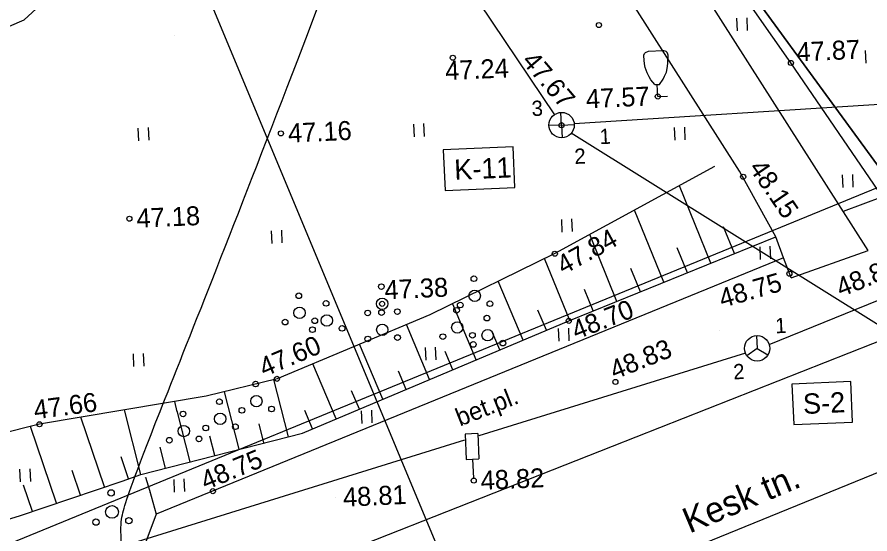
# Model space of a CAD drawing. Extents: x 641383 to 641619, y 6455711 to 6456054.
# Drawn here: x 641452.77 to 641486.38, y 6455934.89 to 6455955.27 of the extents above; entities that cross this region are included whole.
import ezdxf

# ---------------------------------------------------------------- set-up
doc = ezdxf.new("R2010")
doc.units = 0
for name, color, linetype in [('Level 10', 7, 'Continuous'), ('Level 14', 7, 'Continuous'), ('Level 15', 7, 'Continuous'), ('Level 16', 7, 'Continuous'), ('Level 17', 7, 'Continuous'), ('Level 19', 7, 'Continuous'), ('Level 2', 7, 'Continuous'), ('Level 26', 7, 'Continuous'), ('Level 28', 7, 'Continuous'), ('Level 30', 7, 'Continuous'), ('Level 33', 7, 'Continuous'), ('Level 40', 7, 'Continuous'), ('Level 41', 7, 'Continuous'), ('Level 42', 7, 'Continuous'), ('Level 43', 7, 'Continuous'), ('Level 44', 7, 'Continuous'), ('Level 48', 7, 'Continuous'), ('Level 57', 7, 'Continuous'), ('Level 58', 7, 'Continuous'), ('Level 60', 7, 'Continuous'), ('Level 62', 7, 'Continuous')]:
    doc.layers.add(name, color=color, linetype=linetype)

msp = doc.modelspace()

# ---------------------------------------------------------------- linework, layer by layer
at = {"layer": 'Level 10'}
for q in [(641474.206, 6455951.515), (641473.729, 6455950.993), (641474.728, 6455951.038), (641474.251, 6455950.516)]:
    msp.add_line((641474.228, 6455951.015), q, dxfattribs=at)
msp.add_circle((641474.232, 6455951.017), 0.5, dxfattribs=at)
at = {"layer": 'Level 14'}
for p, q in [((641500.174, 6455952.669), (641474.73, 6455951.064)), ((641474.614, 6455950.705), (641491.885, 6455939.905)), ((641464.576, 6455928.315), (641491.846, 6455939.421))]:
    msp.add_line(p, q, dxfattribs=at)
msp.add_lwpolyline([(641449.728, 6455987.439), (641473.947, 6455951.422)], dxfattribs=at)
at = {"layer": 'Level 15'}
msp.add_lwpolyline([(641458.798, 6456015.621), (641456.677, 6455964.797), (641473.245, 6455925.001), (641458.604, 6455917.32), (641437.642, 6455906.117)], dxfattribs=at)
msp.add_open_spline([(641437.369, 6455906.588), (641437.71, 6455906.766), (641441.579, 6455908.782), (641450.318, 6455913.41), (641458.513, 6455917.666), (641458.828, 6455918.129), (641458.797, 6455919.663), (641456.781, 6455934.637), (641456.851, 6455935.576), (641457.477, 6455937.439), (641462.571, 6455950.135), (641467.741, 6455963.883), (641469.445, 6455968.408)], degree=3, dxfattribs=at)
at = {"layer": 'Level 16'}
for p, q in [((641481.914, 6455942.712), (641481.936, 6455942.213)), ((641481.936, 6455942.213), (641481.534, 6455941.92)), ((641481.936, 6455942.213), (641482.363, 6455941.957))]:
    msp.add_line(p, q, dxfattribs=at)
msp.add_circle((641481.936, 6455942.213), 0.5, dxfattribs=at)
at = {"layer": 'Level 17'}
for p, q in [((641482.413, 6455942.364), (641545.175, 6455967.948)), ((641481.474, 6455942.021), (641470.975, 6455938.766)), ((641470.401, 6455938.588), (641438.276, 6455928.627))]:
    msp.add_line(p, q, dxfattribs=at)
at = {"layer": 'Level 2'}
msp.add_lwpolyline([(641486.876, 6455948.183), (641485.331, 6455947.605)], dxfattribs=at)
at = {"layer": 'Level 26'}
for points in [[(641470.929, 6455938.857), (641470.43, 6455938.834)], [(641470.43, 6455938.834), (641470.475, 6455937.836)], [(641470.929, 6455938.857), (641470.974, 6455937.858)], [(641470.475, 6455937.836), (641470.974, 6455937.858)], [(641470.724, 6455937.847), (641470.758, 6455937.098)]]:
    msp.add_lwpolyline(points, dxfattribs=at)
msp.add_circle((641470.767, 6455936.999), 0.1, dxfattribs=at)
at = {"layer": 'Level 28'}
msp.add_lwpolyline([(641489.69, 6455949.567), (641486.876, 6455948.183), (641483.264, 6455953.467), (641479.804, 6455958.412), (641476.467, 6455963.349), (641471.62, 6455970.149)], dxfattribs=at)
at = {"layer": 'Level 30'}
for points in [[(641483.279, 6455944.99), (641486.312, 6455946.066), (641471.513, 6455969.301), (641471.08, 6455969.687)], [(641551.666, 6455969.4), (641487.411, 6455942.755), (641449.169, 6455927.666), (641445.6, 6455926.378), (641442.292, 6455925.62), (641440.034, 6455925.383), (641436.947, 6455925.259), (641435.663, 6455925.225)], [(641482.973, 6455945.777), (641482.673, 6455946.61), (641481.246, 6455949.194), (641469.483, 6455967.662), (641469.5, 6455968.55)], [(641483.279, 6455944.99), (641482.973, 6455945.777), (641458.249, 6455935.67)], [(641457.837, 6455937.135), (641457.986, 6455936.622), (641458.249, 6455935.67), (641457.395, 6455933.383), (641451.86, 6455931.312), (641444.384, 6455928.835), (641439.966, 6455928.477), (641438.936, 6455928.671), (641438.204, 6455929.159), (641436.916, 6455931.774)]]:
    msp.add_lwpolyline(points, dxfattribs=at)
at = {"layer": 'Level 33'}
for p, q in [((641480.113, 6455945.57), (641478.872, 6455948.626)), ((641478.26, 6455944.818), (641477.105, 6455947.663)), ((641481.04, 6455945.946), (641480.612, 6455947)), ((641476.407, 6455944.065), (641475.337, 6455946.701)), ((641479.187, 6455945.194), (641478.787, 6455946.178)), ((641474.555, 6455943.313), (641473.563, 6455945.756)), ((641477.334, 6455944.442), (641476.963, 6455945.355)), ((641472.712, 6455942.536), (641471.733, 6455944.857)), ((641475.481, 6455943.689), (641475.139, 6455944.533)), ((641469.939, 6455943.963), (641469.935, 6455943.975)), ((641470.869, 6455941.759), (641469.943, 6455943.956)), ((641473.633, 6455942.925), (641473.299, 6455943.716)), ((641469.027, 6455940.982), (641468.113, 6455943.148)), ((641471.791, 6455942.148), (641471.477, 6455942.892)), ((641467.184, 6455940.204), (641466.268, 6455942.376)), ((641469.948, 6455941.37), (641469.644, 6455942.091)), ((641465.342, 6455939.427), (641464.423, 6455941.604)), ((641468.105, 6455940.593), (641467.8, 6455941.316)), ((641463.47, 6455938.729), (641462.893, 6455940.985)), ((641461.532, 6455938.233), (641460.951, 6455940.504)), ((641466.263, 6455939.816), (641465.957, 6455940.54)), ((641459.089, 6455939.716), (641458.987, 6455940.116)), ((641457.657, 6455937.243), (641457.006, 6455939.788)), ((641459.595, 6455937.738), (641459.081, 6455939.747)), ((641464.42, 6455939.038), (641464.114, 6455939.765)), ((641456.222, 6455936.746), (641455.291, 6455939.496)), ((641454.328, 6455936.105), (641453.303, 6455939.132)), ((641462.501, 6455938.481), (641462.308, 6455939.236)), ((641460.563, 6455937.986), (641460.368, 6455938.751)), ((641458.626, 6455937.49), (641458.416, 6455938.31)), ((641457.169, 6455937.067), (641456.876, 6455937.933)), ((641455.275, 6455936.426), (641454.947, 6455937.393)), ((641453.381, 6455935.784), (641453.031, 6455936.819))]:
    msp.add_line(p, q, dxfattribs=at)
at = {"layer": 'Level 40'}
msp.add_lwpolyline([(641471.543, 6455970.165), (641487.175, 6455948.755), (641438.76, 6455928.882), (641425.021, 6455931.94), (641417.703, 6455941.591), (641443.458, 6456008.604), (641475.138, 6455998.962)], close=True, dxfattribs=at)
msp.add_lwpolyline([(641520.029, 6455972.192), (641524.472, 6455963.427), (641487.175, 6455948.755), (641471.543, 6455970.165), (641486.377, 6455981.31)], dxfattribs=at)
at = {"layer": 'Level 41'}
for points in [[(641481.162, 6455954.732), (641481.14, 6455955.232)], [(641481.562, 6455954.75), (641481.54, 6455955.25)], [(641486.231, 6455953.452), (641486.209, 6455953.952)], [(641468.429, 6455950.553), (641468.407, 6455951.053)], [(641468.829, 6455950.571), (641468.806, 6455951.071)], [(641457.574, 6455950.397), (641457.552, 6455950.896)], [(641457.974, 6455950.415), (641457.952, 6455950.914)], [(641478.704, 6455950.42), (641478.682, 6455950.92)], [(641479.104, 6455950.438), (641479.082, 6455950.938)], [(641485.326, 6455948.552), (641485.304, 6455949.052)], [(641485.726, 6455948.57), (641485.703, 6455949.07)], [(641474.658, 6455946.813), (641474.636, 6455947.313)], [(641474.259, 6455946.796), (641474.236, 6455947.295)], [(641462.825, 6455946.349), (641462.802, 6455946.849)], [(641463.224, 6455946.367), (641463.202, 6455946.867)], [(641482.074, 6455945.722), (641482.052, 6455946.221)], [(641482.474, 6455945.74), (641482.452, 6455946.239)], [(641474.134, 6455942.493), (641474.112, 6455942.992)], [(641474.534, 6455942.511), (641474.511, 6455943.01)], [(641457.381, 6455941.494), (641457.358, 6455941.993)], [(641457.78, 6455941.512), (641457.758, 6455942.011)], [(641468.889, 6455941.746), (641468.867, 6455942.245)], [(641469.289, 6455941.764), (641469.267, 6455942.263)], [(641466.37, 6455939.255), (641466.348, 6455939.754)], [(641466.77, 6455939.273), (641466.748, 6455939.772)], [(641452.911, 6455936.946), (641452.888, 6455937.445)], [(641453.31, 6455936.964), (641453.288, 6455937.463)], [(641458.981, 6455936.548), (641458.959, 6455937.048)], [(641459.381, 6455936.566), (641459.359, 6455937.066)]]:
    msp.add_lwpolyline(points, dxfattribs=at)
at = {"layer": 'Level 42'}
for points in [[(641480.252, 6455949.377), (641473.961, 6455945.951), (641469.037, 6455943.534), (641463.019, 6455941.016), (641460.223, 6455940.324), (641453.659, 6455939.222), (641447.235, 6455937.605), (641442.434, 6455935.105), (641436.28, 6455933.751)], [(641457.657, 6455937.243), (641464.018, 6455938.869), (641474.516, 6455943.297), (641482.673, 6455946.61)], [(641436.915, 6455931.776), (641438.915, 6455931.873), (641445.939, 6455933.491), (641452.871, 6455935.611), (641456.914, 6455936.981), (641457.657, 6455937.243)]]:
    msp.add_lwpolyline(points, dxfattribs=at)
at = {"layer": 'Level 43'}
msp.add_lwpolyline([(641448.172, 6455953.725), (641449.917, 6455953.83), (641451.311, 6455954.416), (641453.049, 6455955.163), (641454.312, 6455956.332), (641456.3, 6455958.883), (641458.737, 6455961.091), (641464.284, 6455964.833), (641467.211, 6455967.341), (641469.222, 6455968.936)], dxfattribs=at)
at = {"layer": 'Level 44'}
for p, q in [((641477.656, 6455953.931), (641478.225, 6455953.957)), ((641477.905, 6455952.611), (641478.095, 6455952.62)), ((641478.021, 6455952.141), (641478, 6455952.616)), ((641478.021, 6455952.141), (641478.401, 6455952.158))]:
    msp.add_line(p, q, dxfattribs=at)
for points in [[(641477.905, 6455952.611), (641477.747, 6455952.804), (641477.682, 6455952.912), (641477.599, 6455953.073), (641477.53, 6455953.285), (641477.503, 6455953.429), (641477.475, 6455953.733), (641477.473, 6455953.773), (641477.5, 6455953.839), (641477.538, 6455953.881), (641477.656, 6455953.931)], [(641478.095, 6455952.62), (641478.236, 6455952.826), (641478.291, 6455952.939), (641478.359, 6455953.107), (641478.409, 6455953.324), (641478.422, 6455953.47), (641478.424, 6455953.775), (641478.422, 6455953.815), (641478.389, 6455953.879), (641478.347, 6455953.917), (641478.225, 6455953.957)]]:
    msp.add_lwpolyline(points, dxfattribs=at)
for centre, radius in [((641470.777, 6455944.958), 0.112), ((641467.129, 6455944.645), 0.112), ((641463.876, 6455944.285), 0.112), ((641470.807, 6455944.284), 0.225), ((641464.95, 6455943.986), 0.112), ((641467.159, 6455943.971), 0.225), ((641470.238, 6455943.921), 0.112), ((641471.406, 6455943.973), 0.112), ((641463.906, 6455943.611), 0.225), ((641466.59, 6455943.607), 0.112), ((641467.135, 6455943.621), 0.112), ((641467.759, 6455943.66), 0.112), ((641470.09, 6455943.712), 0.112), ((641463.337, 6455943.248), 0.112), ((641464.506, 6455943.3), 0.112), ((641464.981, 6455943.312), 0.225), ((641471.288, 6455943.404), 0.112), ((641464.411, 6455942.949), 0.112), ((641465.58, 6455943.001), 0.112), ((641467.165, 6455942.946), 0.225), ((641470.12, 6455943.038), 0.225), ((641471.318, 6455942.73), 0.225), ((641466.596, 6455942.583), 0.112), ((641467.765, 6455942.636), 0.112), ((641469.551, 6455942.674), 0.112), ((641470.719, 6455942.727), 0.112), ((641470.749, 6455942.367), 0.112), ((641471.917, 6455942.419), 0.112), ((641462.174, 6455940.806), 0.112), ((641462.204, 6455940.132), 0.225), ((641460.747, 6455940.109), 0.112), ((641462.803, 6455939.821), 0.112), ((641459.313, 6455939.626), 0.112), ((641460.777, 6455939.435), 0.225), ((641461.634, 6455939.769), 0.112), ((641459.343, 6455938.952), 0.225), ((641460.208, 6455939.072), 0.112), ((641461.377, 6455939.124), 0.112), ((641458.774, 6455938.588), 0.112), ((641459.942, 6455938.641), 0.112), ((641456.481, 6455936.513), 0.125), ((641456.515, 6455935.763), 0.25), ((641455.882, 6455935.36), 0.125), ((641457.181, 6455935.418), 0.125)]:
    msp.add_circle(centre, radius, dxfattribs=at)
at = {"layer": 'Level 48'}
for centre in [(641475.703, 6455954.96), (641469.946, 6455953.671), (641483.267, 6455953.467), (641478.021, 6455952.141), (641474.229, 6455951.01), (641463.173, 6455950.685), (641481.386, 6455948.979), (641457.198, 6455947.325), (641473.965, 6455945.944), (641483.209, 6455945.157), (641467.157, 6455943.968), (641474.514, 6455943.296), (641463.016, 6455941.01), (641476.353, 6455940.886), (641453.658, 6455939.219), (641460.492, 6455936.583)]:
    msp.add_circle(centre, 0.1, dxfattribs=at)
at = {"layer": 'Level 57'}
for points in [[(641469.637, 6455948.436), (641472.394, 6455948.559), (641472.322, 6455950.157), (641469.565, 6455950.034)], [(641483.378, 6455939.205), (641485.695, 6455939.308), (641485.623, 6455940.907), (641483.306, 6455940.803)]]:
    msp.add_lwpolyline(points, close=True, dxfattribs=at)
at = {"layer": 'Level 60'}
for p, q in [((641475.704, 6455954.964), (641475.704, 6455954.964)), ((641458.983, 6455954.532), (641458.983, 6455954.532)), ((641469.946, 6455953.68), (641469.946, 6455953.68)), ((641483.264, 6455953.467), (641483.264, 6455953.467)), ((641478.025, 6455952.147), (641478.025, 6455952.147)), ((641474.232, 6455951.017), (641474.232, 6455951.017)), ((641463.174, 6455950.689), (641463.174, 6455950.689)), ((641483.433, 6455950.586), (641483.433, 6455950.586)), ((641480.252, 6455949.377), (641480.252, 6455949.377)), ((641481.381, 6455948.982), (641481.381, 6455948.982)), ((641457.202, 6455947.33), (641457.202, 6455947.33)), ((641482.673, 6455946.61), (641482.673, 6455946.61)), ((641473.961, 6455945.951), (641473.961, 6455945.951)), ((641482.915, 6455945.767), (641482.915, 6455945.767)), ((641482.973, 6455945.777), (641482.973, 6455945.777)), ((641483.211, 6455945.165), (641483.211, 6455945.165)), ((641470.807, 6455944.284), (641470.807, 6455944.284)), ((641467.16, 6455943.97), (641467.16, 6455943.97)), ((641463.906, 6455943.611), (641463.906, 6455943.611)), ((641464.98, 6455943.311), (641464.98, 6455943.311)), ((641469.037, 6455943.534), (641469.037, 6455943.534)), ((641474.516, 6455943.297), (641474.516, 6455943.297)), ((641467.166, 6455942.947), (641467.166, 6455942.947)), ((641470.12, 6455943.038), (641470.12, 6455943.038)), ((641471.318, 6455942.73), (641471.318, 6455942.73)), ((641480.454, 6455942.932), (641480.454, 6455942.932)), ((641463.019, 6455941.016), (641463.019, 6455941.016)), ((641476.351, 6455940.893), (641476.351, 6455940.893)), ((641460.223, 6455940.324), (641460.223, 6455940.324)), ((641462.204, 6455940.132), (641462.204, 6455940.132)), ((641460.777, 6455939.435), (641460.777, 6455939.435)), ((641453.659, 6455939.222), (641453.659, 6455939.222)), ((641459.343, 6455938.952), (641459.343, 6455938.952)), ((641464.018, 6455938.869), (641464.018, 6455938.869)), ((641457.657, 6455937.243), (641457.657, 6455937.243)), ((641456.914, 6455936.981), (641456.914, 6455936.981)), ((641457.78, 6455937.102), (641457.78, 6455937.102)), ((641457.837, 6455937.135), (641457.837, 6455937.135)), ((641470.767, 6455936.999), (641470.767, 6455936.999)), ((641457.986, 6455936.622), (641457.986, 6455936.622)), ((641460.494, 6455936.588), (641460.494, 6455936.588)), ((641457.976, 6455936.546), (641457.976, 6455936.546)), ((641465.338, 6455936.335), (641465.338, 6455936.335)), ((641452.871, 6455935.611), (641452.871, 6455935.611))]:
    msp.add_line(p, q, dxfattribs=at)

# ---------------------------------------------------------------- texts
at = {"layer": 'Level 19'}
msp.add_text('bet.pl.', height=0.6999, rotation=21.5543, dxfattribs=at).set_placement((641470.226, 6455939.127))
at = {"layer": 'Level 57'}
for s, p in [('K-11', (641470.018, 6455948.853)), ('S-2', (641483.759, 6455939.622))]:
    msp.add_text(s, height=0.7999, rotation=2.5638, dxfattribs=at).set_placement(p)
at = {"layer": 'Level 58'}
for s, p in [('3', (641473.062, 6455951.368)), ('1', (641475.738, 6455950.261)), ('2', (641474.748, 6455949.481)), ('1', (641482.66, 6455942.804)), ('2', (641481.006, 6455940.987))]:
    msp.add_text(s, height=0.6, rotation=2.5638, dxfattribs=at).set_placement(p)
at = {"layer": 'Level 60'}
for s, rotation, p in [(' 47.87', 2.5638, (641483.223, 6455953.507)), (' 47.67', 310.2357, (641472.449, 6455953.735)), (' 47.24', 2.5638, (641469.381, 6455952.772)), (' 47.57', 2.5638, (641474.928, 6455951.663)), (' 47.16', 2.5638, (641463.19, 6455950.311)), (' 48.15', 304.409, (641481.427, 6455949.555)), (' 47.18', 2.5638, (641457.215, 6455946.951)), (' 47.84', 28.7437, (641474.061, 6455944.969)), (' 48.80', 21.6473, (641484.975, 6455944.122)), (' 47.38', 2.5638, (641466.988, 6455944.132)), (' 48.75', 15.9904, (641480.292, 6455943.724)), (' 48.70', 21.4311, (641474.55, 6455942.444)), (' 47.60', 22.902, (641462.257, 6455940.969)), (' 48.83', 21.8861, (641476.061, 6455940.869)), (' 47.66', 7.4322, (641453.202, 6455939.376)), (' 48.75', 22.3254, (641459.945, 6455936.505)), (' 48.82', 2.5638, (641470.779, 6455936.618)), (' 48.81', 2.5638, (641465.354, 6455935.955))]:
    msp.add_text(s, height=0.7499, rotation=rotation, dxfattribs=at).set_placement(p)
at = {"layer": 'Level 62'}
msp.add_text('Kesk tn.', height=0.9999, rotation=22.7436, dxfattribs=at).set_placement((641479.271, 6455934.906))

doc.saveas('drawing.dxf')
